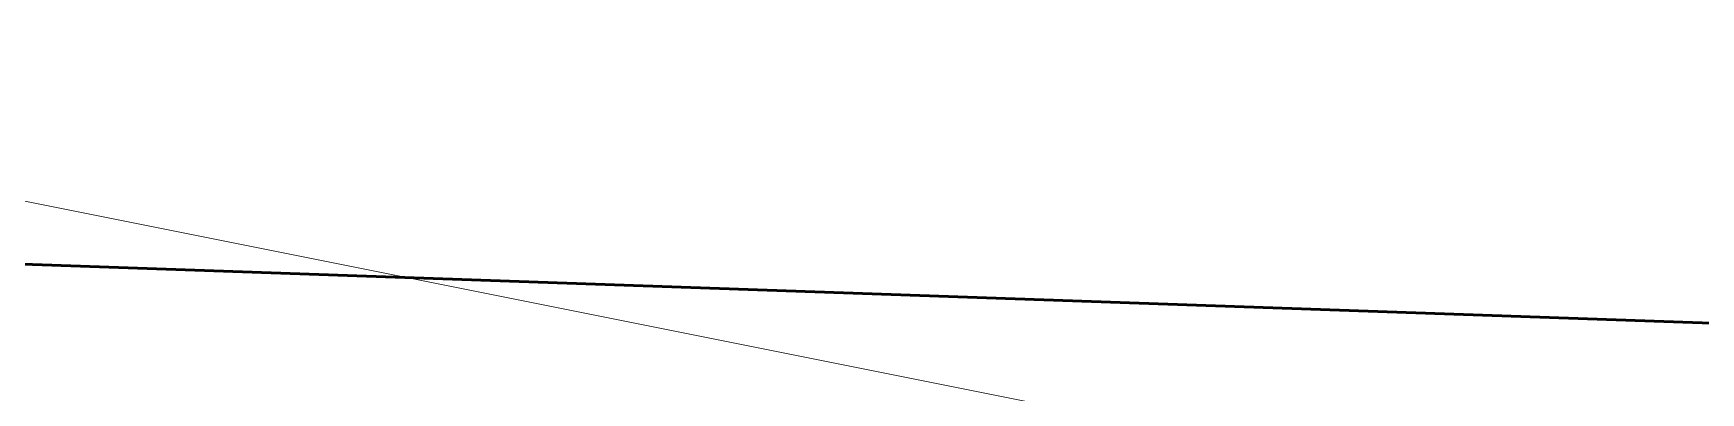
# Model space of a CAD drawing. Header units: metres. Extents: x 10 to 831, y 10 to 584.
# Drawn here: x 314.51 to 334.4, y 279.71 to 284 of the extents above; entities that cross this region are included whole.
import ezdxf

# ---------------------------------------------------------------- set-up
doc = ezdxf.new("R2010")
doc.units = ezdxf.units.M
for name, color, linetype, lineweight in [('CUT', 7, 'Continuous', 50), ('TXT', 7, 'Continuous', 18), ('VIS', 8, 'Continuous', 13)]:
    doc.layers.add(name, color=color, linetype=linetype, lineweight=lineweight)

msp = doc.modelspace()

# ---------------------------------------------------------------- linework, layer by layer
at = {"layer": 'CUT'}
msp.add_line((302, 281.68), (350, 280), dxfattribs=at)
at = {"layer": 'TXT'}
msp.add_line((304.4, 284), (334.4, 278), dxfattribs=at)
at = {"layer": 'VIS'}
for p, q in [((350, 280), (302, 281.68)), ((307.0528, 281.5032), (328.1996, 280.7632)), ((313.7484, 281.2688), (314.7448, 281.234)), ((314.442, 281.2444), (314.6316, 281.238)), ((314.508, 281.2424), (314.708, 281.2352)), ((314.5088, 281.242), (314.6516, 281.2372)), ((314.53, 281.2416), (314.6764, 281.2364)), ((314.54, 281.2412), (314.9724, 281.226)), ((314.5568, 281.2404), (314.7568, 281.2336)), ((314.5656, 281.2404), (314.7316, 281.2344)), ((314.618, 281.2384), (314.818, 281.2312)), ((314.6296, 281.238), (314.8296, 281.2308)), ((314.6444, 281.2376), (315.1388, 281.22)), ((314.6456, 281.2376), (314.8452, 281.2304)), ((314.6468, 281.2372), (315.1236, 281.2208)), ((314.66, 281.2368), (314.8232, 281.2312)), ((314.7136, 281.2352), (314.8928, 281.2288)), ((314.7168, 281.2348), (316.404, 281.176)), ((314.7388, 281.234), (314.9216, 281.2276)), ((314.7528, 281.2336), (314.946, 281.2268)), ((314.7528, 281.2336), (315.512, 281.2072)), ((314.7872, 281.2324), (316.1508, 281.1848)), ((314.8388, 281.2308), (314.9844, 281.2256)), ((314.9016, 281.2284), (315.1, 281.2216)), ((314.9372, 281.2272), (315.11, 281.2212)), ((314.9516, 281.2268), (315.1512, 281.2196)), ((314.9528, 281.2268), (315.152, 281.2196)), ((315.0232, 281.224), (315.192, 281.2184)), ((315.0508, 281.2232), (315.2508, 281.2164)), ((315.0672, 281.2228), (315.26, 281.216)), ((315.0804, 281.222), (315.5088, 281.2072)), ((315.0924, 281.2216), (315.2636, 281.2156)), ((315.1064, 281.2212), (315.306, 281.2144)), ((315.1164, 281.2208), (315.2632, 281.2156)), ((315.1292, 281.2204), (315.3256, 281.2136)), ((315.1596, 281.2196), (316.4316, 281.1748)), ((315.1636, 281.2192), (315.3624, 281.2124)), ((315.1968, 281.218), (315.7904, 281.1972)), ((315.1992, 281.218), (315.3496, 281.2128)), ((315.2336, 281.2168), (315.694, 281.2008)), ((315.272, 281.2156), (315.8468, 281.1952)), ((315.3516, 281.2128), (315.5516, 281.2056)), ((315.4164, 281.2104), (316.0164, 281.1896)), ((315.4328, 281.21), (315.6328, 281.2028)), ((315.514, 281.2072), (315.7116, 281.2)), ((315.5788, 281.2048), (315.768, 281.198)), ((315.5804, 281.2048), (316.5132, 281.172)), ((315.6332, 281.2028), (315.798, 281.1972)), ((315.6388, 281.2028), (315.802, 281.1968)), ((315.6584, 281.202), (315.8556, 281.1952)), ((315.686, 281.2008), (315.8716, 281.1944)), ((315.69, 281.2008), (315.89, 281.194)), ((315.6924, 281.2008), (315.8364, 281.1956)), ((315.698, 281.2004), (315.8668, 281.1948)), ((315.7032, 281.2004), (315.85, 281.1952)), ((315.7108, 281.2), (315.856, 281.1952)), ((315.7232, 281.1996), (315.9236, 281.1928)), ((315.7888, 281.1972), (315.968, 281.1912)), ((315.8016, 281.1968), (315.9524, 281.1916)), ((315.8448, 281.1956), (316.0448, 281.1884)), ((315.9052, 281.1932), (316.1052, 281.1864)), ((315.9132, 281.1932), (316.0888, 281.1868)), ((315.918, 281.1928), (316.3948, 281.176)), ((315.9372, 281.1924), (316.08, 281.1872)), ((316.0872, 281.1868), (316.2772, 281.1804)), ((316.1216, 281.1856), (316.2932, 281.1796)), ((316.13, 281.1856), (316.7304, 281.1644)), ((316.1504, 281.1848), (316.35, 281.1776)), ((316.1576, 281.1844), (316.3576, 281.1776)), ((316.1992, 281.1832), (316.3816, 281.1768)), ((316.2112, 281.1828), (317.2112, 281.1476)), ((316.2236, 281.182), (316.4164, 281.1756)), ((316.2328, 281.182), (316.4324, 281.1748)), ((316.2896, 281.18), (316.4364, 281.1748)), ((316.2996, 281.1796), (316.4928, 281.1728)), ((316.308, 281.1792), (316.5044, 281.1724)), ((316.5056, 281.1724), (316.6848, 281.166)), ((316.5472, 281.1708), (316.7464, 281.164)), ((316.5568, 281.1704), (316.7008, 281.1656)), ((316.5584, 281.1704), (316.7244, 281.1648)), ((316.5744, 281.17), (317.3336, 281.1432)), ((316.5828, 281.1696), (316.728, 281.1644)), ((316.6176, 281.1684), (316.8176, 281.1612)), ((316.622, 281.1684), (316.7868, 281.1624)), ((316.6292, 281.168), (316.8292, 281.1608)), ((316.6444, 281.1676), (316.8444, 281.1604)), ((316.65, 281.1672), (316.85, 281.1604)), ((316.6676, 281.1668), (316.8408, 281.1604)), ((316.678, 281.1664), (317.2772, 281.1452)), ((316.7044, 281.1652), (316.9044, 281.1584)), ((316.7052, 281.1652), (316.856, 281.16)), ((316.7104, 281.1652), (316.8792, 281.1592)), ((316.7156, 281.1648), (316.9048, 281.1584)), ((316.9164, 281.158), (316.7164, 281.1648)), ((316.768, 281.1632), (317.2284, 281.1472)), ((316.7944, 281.1624), (316.9372, 281.1572)), ((316.8764, 281.1592), (317.0232, 281.154)), ((316.9164, 281.158), (317.1168, 281.1508)), ((316.9428, 281.1568), (318.344, 281.108)), ((316.9436, 281.1568), (317.1068, 281.1512)), ((316.9448, 281.1568), (317.144, 281.15)), ((316.9488, 281.1568), (317.1484, 281.15)), ((316.9944, 281.1552), (317.5728, 281.1348)), ((317.0096, 281.1548), (317.208, 281.1476)), ((317.1396, 281.15), (317.7388, 281.1292)), ((317.1512, 281.1496), (317.3228, 281.1436)), ((317.152, 281.1496), (317.3508, 281.1428)), ((317.1892, 281.1484), (317.666, 281.1316)), ((317.2224, 281.1472), (317.76, 281.1284)), ((317.2348, 281.1468), (317.432, 281.14)), ((317.2544, 281.146), (318.178, 281.1136)), ((317.2812, 281.1452), (317.446, 281.1392)), ((317.2916, 281.1448), (317.492, 281.1376)), ((317.294, 281.1448), (317.4768, 281.1384)), ((317.3104, 281.144), (317.5108, 281.1372)), ((317.3188, 281.144), (317.4944, 281.1376)), ((317.3248, 281.1436), (317.5248, 281.1368)), ((317.3852, 281.1416), (317.554, 281.1356)), ((317.4212, 281.1404), (317.5652, 281.1352)), ((317.4548, 281.1392), (317.6, 281.134)), ((317.4872, 281.138), (317.6848, 281.1312)), ((317.6068, 281.1336), (317.7968, 281.1272)), ((317.6092, 281.1336), (317.7596, 281.1284)), ((317.6512, 281.1324), (317.794, 281.1272)), ((317.6816, 281.1312), (317.8804, 281.124)), ((317.706, 281.1304), (317.8792, 281.1244)), ((317.7344, 281.1292), (318.3324, 281.1084)), ((317.816, 281.1264), (318.016, 281.1196)), ((317.8288, 281.126), (318.0288, 281.1188)), ((317.844, 281.1256), (318.044, 281.1184)), ((317.8464, 281.1252), (318.04, 281.1188)), ((317.8496, 281.1252), (318.0492, 281.1184)), ((317.8524, 281.1252), (318.0416, 281.1184)), ((317.8916, 281.124), (318.052, 281.118)), ((317.9684, 281.1212), (318.562, 281.1004)), ((318.1112, 281.116), (318.3116, 281.1092)), ((318.1412, 281.1152), (318.3408, 281.108)), ((318.1468, 281.1148), (318.3464, 281.108)), ((318.1508, 281.1148), (318.3436, 281.108)), ((318.1804, 281.1136), (318.352, 281.1076)), ((318.192, 281.1132), (319.1248, 281.0808)), ((318.1996, 281.1132), (318.398, 281.106)), ((318.2116, 281.1124), (318.6636, 281.0968)), ((318.2188, 281.1124), (318.3848, 281.1064)), ((318.2224, 281.1124), (318.6512, 281.0972)), ((318.232, 281.112), (318.432, 281.1048)), ((318.27, 281.1104), (318.4348, 281.1048)), ((318.2732, 281.1104), (318.4696, 281.1036)), ((318.2848, 281.11), (318.4848, 281.1032)), ((318.2852, 281.11), (318.7176, 281.0948)), ((318.2976, 281.1096), (318.4768, 281.1032)), ((318.3024, 281.1096), (318.7628, 281.0932)), ((318.3268, 281.1084), (318.472, 281.1036)), ((318.3428, 281.108), (318.4896, 281.1028)), ((318.3892, 281.1064), (318.5716, 281.1)), ((318.3976, 281.106), (318.5664, 281.1)), ((318.4604, 281.104), (318.9368, 281.0872)), ((318.476, 281.1032), (318.6744, 281.0964)), ((318.5292, 281.1016), (323.5788, 280.9248)), ((318.5388, 281.1012), (319.1368, 281.0804)), ((318.5676, 281.1), (318.7676, 281.0932)), ((318.6172, 281.0984), (318.8172, 281.0912)), ((318.6556, 281.0972), (318.8412, 281.0904)), ((318.6712, 281.0964), (318.8688, 281.0896)), ((318.6996, 281.0956), (319.1548, 281.0796)), ((318.7204, 281.0948), (319.678, 281.0612)), ((318.7244, 281.0948), (318.9, 281.0884)), ((318.7448, 281.094), (318.9176, 281.088)), ((318.854, 281.09), (319.0144, 281.0844)), ((318.8668, 281.0896), (319.0384, 281.0836)), ((318.926, 281.0876), (319.1264, 281.0804)), ((318.9292, 281.0876), (319.4236, 281.07)), ((318.932, 281.0872), (319.5324, 281.0664)), ((318.9456, 281.0868), (319.1452, 281.08)), ((318.9588, 281.0864), (319.1588, 281.0796)), ((318.9892, 281.0852), (319.1784, 281.0788)), ((319.0144, 281.0844), (319.552, 281.0656)), ((319.0316, 281.084), (319.2316, 281.0768)), ((319.0488, 281.0832), (319.2488, 281.0764)), ((319.0796, 281.0824), (319.2224, 281.0772)), ((319.1156, 281.0808), (319.266, 281.0756)), ((319.1404, 281.08), (319.3392, 281.0732)), ((319.1576, 281.0796), (320.43, 281.0348)), ((319.1984, 281.078), (319.344, 281.0728)), ((319.2052, 281.078), (319.402, 281.0708)), ((319.2276, 281.0772), (319.3904, 281.0712)), ((319.3072, 281.0744), (319.5, 281.0676)), ((319.3676, 281.072), (319.568, 281.0652)), ((319.3896, 281.0712), (319.588, 281.0644)), ((319.3932, 281.0712), (319.5868, 281.0644)), ((319.4376, 281.0696), (319.5816, 281.0648)), ((319.4524, 281.0692), (319.6488, 281.0624)), ((319.4632, 281.0688), (320.4372, 281.0348)), ((319.4844, 281.068), (319.6668, 281.0616)), ((319.5016, 281.0676), (319.7012, 281.0604)), ((319.5164, 281.0668), (319.6628, 281.0616)), ((319.53, 281.0664), (319.99, 281.0504)), ((319.718, 281.06), (320.17, 281.044)), ((319.7316, 281.0592), (320.526, 281.0316)), ((319.7356, 281.0592), (319.9348, 281.0524)), ((319.7832, 281.0576), (319.956, 281.0516)), ((319.8112, 281.0568), (321.2112, 281.0076)), ((319.8164, 281.0564), (319.9764, 281.0508)), ((319.8284, 281.056), (320.0284, 281.0492)), ((319.8432, 281.0556), (320.0432, 281.0484)), ((319.8752, 281.0544), (320.0752, 281.0472)), ((319.8964, 281.0536), (320.068, 281.0476)), ((319.918, 281.0528), (320.0828, 281.0472)), ((319.936, 281.0524), (320.1348, 281.0452)), ((319.9364, 281.0524), (320.0792, 281.0472)), ((319.966, 281.0512), (321.6532, 280.992)), ((320.0704, 281.0476), (320.2156, 281.0424)), ((320.0848, 281.0472), (320.2532, 281.0412)), ((320.0896, 281.0468), (320.2692, 281.0404)), ((320.1028, 281.0464), (320.3004, 281.0396)), ((320.1028, 281.0464), (320.2496, 281.0412)), ((320.126, 281.0456), (320.3152, 281.0388)), ((320.13, 281.0456), (320.306, 281.0392)), ((320.1432, 281.0448), (320.3428, 281.038)), ((320.2112, 281.0424), (320.3772, 281.0368)), ((320.2156, 281.0424), (320.4156, 281.0356)), ((320.3008, 281.0396), (320.5004, 281.0324)), ((320.302, 281.0396), (320.446, 281.0344)), ((320.4636, 281.0336), (320.6564, 281.0272)), ((320.4956, 281.0328), (320.6956, 281.0256)), ((320.5076, 281.0324), (320.9364, 281.0172)), ((320.512, 281.032), (320.6976, 281.0256)), ((320.5212, 281.0316), (320.9764, 281.016)), ((320.5272, 281.0316), (321.128, 281.0104)), ((320.532, 281.0312), (320.7312, 281.0244)), ((320.5324, 281.0312), (320.6956, 281.0256)), ((320.5796, 281.0296), (320.778, 281.0228)), ((320.6172, 281.0284), (320.8172, 281.0216)), ((320.6216, 281.0284), (320.7724, 281.0228)), ((320.6444, 281.0276), (320.842, 281.0204)), ((320.648, 281.0272), (320.848, 281.0204)), ((320.6896, 281.026), (320.836, 281.0208)), ((320.74, 281.024), (321.7296, 280.9896)), ((320.7812, 281.0228), (320.9784, 281.0156)), ((320.8036, 281.022), (321.736, 280.9892)), ((320.8068, 281.0216), (320.986, 281.0156)), ((320.9068, 281.0184), (321.0716, 281.0124)), ((320.9232, 281.0176), (322.3184, 280.9688)), ((320.9256, 281.0176), (321.0972, 281.0116)), ((320.9404, 281.0172), (321.1336, 281.0104)), ((320.942, 281.0172), (321.1416, 281.01)), ((320.9424, 281.0172), (321.0876, 281.012)), ((320.9444, 281.0168), (321.1272, 281.0104)), ((320.9488, 281.0168), (321.8728, 280.9844)), ((321.028, 281.014), (321.228, 281.0072)), ((321.0428, 281.0136), (321.2428, 281.0064)), ((321.0968, 281.0116), (321.2656, 281.0056)), ((321.0992, 281.0116), (321.2596, 281.006)), ((321.1, 281.0116), (321.2996, 281.0044)), ((321.1292, 281.0104), (321.328, 281.0036)), ((321.1664, 281.0092), (321.5984, 280.994)), ((321.256, 281.006), (321.4544, 280.9992)), ((321.2624, 281.006), (321.452, 280.9992)), ((321.276, 281.0052), (321.4228, 281)), ((321.2884, 281.0048), (321.486, 280.998)), ((321.3204, 281.0036), (321.4792, 280.9984)), ((321.33, 281.0036), (321.5292, 280.9964)), ((321.3648, 281.0024), (321.5076, 280.9972)), ((321.3684, 281.002), (321.5688, 280.9952)), ((321.3712, 281.002), (321.5244, 280.9968)), ((321.4172, 281.0004), (321.614, 280.9936)), ((321.482, 280.998), (321.682, 280.9912)), ((321.5028, 280.9976), (328.0664, 280.7676)), ((321.5112, 280.9972), (321.674, 280.9916)), ((321.514, 280.9972), (321.6868, 280.9908)), ((321.5256, 280.9968), (321.676, 280.9912)), ((321.536, 280.9964), (321.7116, 280.99)), ((321.566, 280.9952), (321.7308, 280.9896)), ((321.612, 280.9936), (321.7836, 280.9876)), ((321.62, 280.9932), (321.8128, 280.9864)), ((321.7148, 280.99), (321.9152, 280.9828)), ((321.734, 280.9892), (322.7348, 280.9544)), ((321.76, 280.9884), (321.9604, 280.9812)), ((321.772, 280.988), (321.9404, 280.982)), ((321.7856, 280.9876), (321.9756, 280.9808)), ((321.8144, 280.9864), (321.9596, 280.9816)), ((321.8308, 280.986), (322.0308, 280.9788)), ((321.8424, 280.9856), (322.0424, 280.9784)), ((321.8476, 280.9852), (322.0476, 280.9784)), ((321.8628, 280.9848), (322.0096, 280.9796)), ((321.882, 280.984), (322.0612, 280.978)), ((321.8992, 280.9836), (322.0988, 280.9764)), ((321.9244, 280.9828), (322.1232, 280.9756)), ((321.9328, 280.9824), (322.532, 280.9612)), ((322.0308, 280.9788), (322.4628, 280.9636)), ((322.0396, 280.9788), (322.222, 280.9724)), ((322.0616, 280.978), (322.222, 280.9724)), ((322.0976, 280.9764), (322.2976, 280.9696)), ((322.126, 280.9756), (322.724, 280.9548)), ((322.128, 280.9756), (322.58, 280.9596)), ((322.1396, 280.9752), (322.3392, 280.968)), ((322.166, 280.974), (322.3644, 280.9672)), ((322.204, 280.9728), (322.37, 280.9672)), ((322.2156, 280.9724), (322.8152, 280.9516)), ((322.2168, 280.9724), (322.8168, 280.9516)), ((322.2216, 280.9724), (322.3644, 280.9672)), ((322.5216, 280.9616), (322.3216, 280.9688)), ((322.3428, 280.968), (323.1016, 280.9416)), ((322.368, 280.9672), (322.5536, 280.9608)), ((322.3992, 280.966), (322.5888, 280.9596)), ((322.4496, 280.9644), (322.596, 280.9592)), ((322.4896, 280.9628), (322.6528, 280.9572)), ((322.5156, 280.962), (322.716, 280.9548)), ((322.5216, 280.9616), (322.722, 280.9548)), ((322.5524, 280.9608), (322.7252, 280.9548)), ((322.5548, 280.9604), (322.7196, 280.9548)), ((322.5912, 280.9592), (323.068, 280.9428)), ((322.5964, 280.9592), (322.7928, 280.9524)), ((322.5984, 280.9592), (323.0588, 280.9428)), ((322.5988, 280.9592), (322.778, 280.9528)), ((322.6308, 280.958), (322.8308, 280.9508)), ((322.6416, 280.9576), (322.8132, 280.9516)), ((322.6732, 280.9564), (323.2728, 280.9356)), ((322.6864, 280.956), (322.8316, 280.9508)), ((322.7516, 280.9536), (322.9488, 280.9468)), ((322.7764, 280.9528), (322.9692, 280.946)), ((322.784, 280.9524), (322.9528, 280.9468)), ((322.7932, 280.9524), (323.2216, 280.9372)), ((322.8736, 280.9496), (323.0672, 280.9428)), ((322.924, 280.9476), (323.522, 280.9268)), ((322.9384, 280.9472), (323.138, 280.94)), ((322.9416, 280.9472), (323.1172, 280.9408)), ((323.024, 280.944), (323.1844, 280.9384)), ((323.0276, 280.944), (323.2272, 280.9372)), ((323.032, 280.944), (323.1824, 280.9388)), ((323.042, 280.9436), (323.2416, 280.9364)), ((323.0808, 280.942), (323.2808, 280.9352)), ((323.1348, 280.9404), (323.3172, 280.934)), ((323.156, 280.9396), (324.7916, 280.8824)), ((323.1572, 280.9396), (323.7256, 280.9196)), ((323.1828, 280.9384), (323.3272, 280.9336)), ((323.214, 280.9376), (323.7084, 280.9204)), ((323.2444, 280.9364), (323.7636, 280.9184)), ((323.3052, 280.9344), (323.4952, 280.9276)), ((323.3164, 280.934), (323.5168, 280.9268)), ((323.318, 280.934), (323.8924, 280.9136)), ((323.356, 280.9324), (323.5544, 280.9256)), ((323.3608, 280.9324), (323.5612, 280.9252)), ((323.4148, 280.9304), (323.9744, 280.9108)), ((323.4468, 280.9292), (323.6468, 280.9224)), ((323.7228, 280.9196), (323.5228, 280.9268)), ((323.558, 280.9256), (323.7036, 280.9204)), ((323.65, 280.9224), (323.7928, 280.9172)), ((323.6708, 280.9216), (323.8424, 280.9156)), ((323.674, 280.9216), (323.8532, 280.9152)), ((323.6992, 280.9204), (323.8996, 280.9136)), ((323.7228, 280.9196), (323.9228, 280.9128)), ((323.7368, 280.9192), (323.9364, 280.9124)), ((323.7496, 280.9188), (325.1132, 280.8712)), ((323.7948, 280.9172), (323.958, 280.9116)), ((323.802, 280.9168), (323.9992, 280.91)), ((323.8108, 280.9168), (324.4108, 280.8956)), ((323.8416, 280.9156), (324.0416, 280.9084)), ((323.8624, 280.9148), (324.3392, 280.898)), ((323.8644, 280.9148), (324.3628, 280.8972)), ((323.9076, 280.9132), (324.5016, 280.8924)), ((323.9132, 280.9132), (324.112, 280.906)), ((323.916, 280.9128), (324.0628, 280.908)), ((323.9328, 280.9124), (324.1256, 280.9056)), ((323.9356, 280.9124), (324.086, 280.9068)), ((324.0472, 280.9084), (324.4796, 280.8932)), ((324.0556, 280.908), (324.2532, 280.9012)), ((324.1008, 280.9064), (324.2752, 280.9004)), ((324.1188, 280.906), (324.3184, 280.8988)), ((324.1304, 280.9056), (324.3304, 280.8984)), ((324.1328, 280.9052), (324.2864, 280.9)), ((324.164, 280.9044), (324.9232, 280.8776)), ((324.1696, 280.904), (324.3696, 280.8972)), ((324.2028, 280.9028), (324.3676, 280.8972)), ((324.224, 280.902), (324.4096, 280.8956)), ((324.2272, 280.902), (324.4272, 280.8952)), ((324.2828, 280.9), (324.456, 280.894)), ((324.294, 280.8996), (324.4836, 280.8932)), ((324.328, 280.8984), (324.5248, 280.8916)), ((324.3472, 280.898), (324.5228, 280.8916)), ((324.3908, 280.8964), (324.57, 280.89)), ((324.4204, 280.8952), (324.614, 280.8884)), ((324.43, 280.8948), (324.5752, 280.89)), ((324.4712, 280.8936), (324.64, 280.8876)), ((324.5028, 280.8924), (324.6492, 280.8872)), ((324.5068, 280.8924), (324.65, 280.8872)), ((324.5108, 280.892), (325.5072, 280.8572)), ((324.5184, 280.892), (325.1164, 280.8708)), ((324.538, 280.8912), (324.6888, 280.886)), ((324.546, 280.8908), (324.7444, 280.884)), ((324.548, 280.8908), (325.9488, 280.8416)), ((324.5616, 280.8904), (324.7616, 280.8832)), ((324.5616, 280.8904), (324.758, 280.8836)), ((324.6152, 280.8884), (324.8152, 280.8816)), ((324.6164, 280.8884), (324.8164, 280.8816)), ((324.63, 280.888), (324.83, 280.8808)), ((324.6436, 280.8876), (325.5672, 280.8552)), ((324.646, 280.8872), (324.846, 280.8804)), ((324.6796, 280.8864), (324.8792, 280.8792)), ((324.696, 280.8856), (324.896, 280.8788)), ((324.924, 280.8776), (324.7236, 280.8848)), ((324.7736, 280.8828), (324.9364, 280.8772)), ((324.8304, 280.8808), (325.0288, 280.874)), ((324.8404, 280.8804), (326.5276, 280.8216)), ((324.9116, 280.878), (325.3436, 280.8628)), ((324.924, 280.8776), (325.124, 280.8708)), ((324.9348, 280.8772), (325.1344, 280.8704)), ((324.9368, 280.8772), (325.5372, 280.8564)), ((324.9856, 280.8756), (325.1832, 280.8684)), ((325.0412, 280.8736), (325.2408, 280.8664)), ((325.0784, 280.8724), (325.5068, 280.8572)), ((325.0892, 280.872), (325.282, 280.8652)), ((325.0892, 280.872), (325.236, 280.8668)), ((325.106, 280.8712), (325.3048, 280.8644)), ((325.1076, 280.8712), (325.6452, 280.8524)), ((325.1336, 280.8704), (325.6104, 280.8536)), ((325.1916, 280.8684), (325.3564, 280.8624)), ((325.2412, 280.8664), (325.4388, 280.8596)), ((325.2696, 280.8656), (325.43, 280.86)), ((325.302, 280.8644), (325.4472, 280.8592)), ((325.3216, 280.8636), (325.4944, 280.8576)), ((325.3604, 280.8624), (325.8208, 280.8464)), ((325.3868, 280.8616), (325.5584, 280.8556)), ((325.4308, 280.86), (325.62, 280.8532)), ((325.442, 280.8596), (325.5924, 280.8544)), ((325.4836, 280.858), (325.6524, 280.852)), ((325.4952, 280.8576), (325.6952, 280.8508)), ((325.6248, 280.8532), (325.8232, 280.846)), ((325.6532, 280.852), (326.586, 280.8196)), ((325.676, 280.8512), (325.8224, 280.8464)), ((325.69, 280.8508), (325.8724, 280.8444)), ((325.7132, 280.85), (325.9124, 280.8432)), ((325.7316, 280.8492), (326.3324, 280.8284)), ((325.7332, 280.8492), (326.3324, 280.8284)), ((325.736, 280.8492), (325.934, 280.8424)), ((325.7404, 280.8492), (325.9372, 280.8424)), ((325.7528, 280.8488), (325.9288, 280.8424)), ((325.7752, 280.848), (325.9724, 280.8408)), ((325.776, 280.848), (326.208, 280.8328)), ((325.8456, 280.8452), (326.0456, 280.8384)), ((325.8508, 280.8452), (326.0152, 280.8396)), ((325.8572, 280.8448), (326.3552, 280.8276)), ((325.8708, 280.8444), (326.4704, 280.8236)), ((325.8784, 280.8444), (326.478, 280.8232)), ((325.9016, 280.8436), (326.1004, 280.8364)), ((325.9352, 280.8424), (326.3636, 280.8272)), ((325.9648, 280.8412), (326.1548, 280.8344)), ((325.9676, 280.8412), (326.1608, 280.8344)), ((325.9856, 280.8404), (326.7448, 280.814)), ((326.0784, 280.8372), (326.2416, 280.8316)), ((326.0804, 280.8372), (326.266, 280.8308)), ((326.1192, 280.836), (326.3196, 280.8288)), ((326.1584, 280.8344), (326.3272, 280.8284)), ((326.1624, 280.8344), (326.3624, 280.8272)), ((326.1704, 280.834), (326.3704, 280.8272)), ((326.1828, 280.8336), (326.362, 280.8272)), ((326.2164, 280.8324), (326.816, 280.8116)), ((326.2264, 280.832), (326.4264, 280.8252)), ((326.232, 280.832), (326.3924, 280.8264)), ((326.2404, 280.8316), (326.4404, 280.8244)), ((326.2456, 280.8312), (326.4384, 280.8248)), ((326.2624, 280.8308), (326.4092, 280.8256)), ((326.2944, 280.8296), (326.4944, 280.8228)), ((326.2984, 280.8296), (326.4952, 280.8228)), ((326.3264, 280.8284), (327.3252, 280.7936)), ((326.3456, 280.828), (326.4964, 280.8228)), ((326.36, 280.8276), (326.5328, 280.8212)), ((326.4048, 280.826), (327.1992, 280.798)), ((326.4164, 280.8256), (326.5876, 280.8196)), ((326.5112, 280.822), (326.7104, 280.8152)), ((326.5676, 280.82), (326.7568, 280.8136)), ((326.6148, 280.8184), (327.2148, 280.7976)), ((326.6792, 280.8164), (327.6688, 280.7816)), ((326.9256, 280.8076), (326.7256, 280.8148)), ((326.7552, 280.8136), (326.9004, 280.8084)), ((326.766, 280.8132), (328.1068, 280.7664)), ((326.7852, 280.8124), (326.9676, 280.806)), ((326.7924, 280.8124), (326.9352, 280.8072)), ((326.8072, 280.8116), (327.3344, 280.7932)), ((326.8224, 280.8112), (327.02, 280.8044)), ((326.8396, 280.8108), (327.0044, 280.8048)), ((326.8492, 280.8104), (326.996, 280.8052)), ((326.8948, 280.8088), (327.3548, 280.7924)), ((326.8996, 280.8084), (327.0792, 280.8024)), ((326.9032, 280.8084), (327.1032, 280.8012)), ((326.9196, 280.808), (327.116, 280.8008)), ((326.92, 280.808), (327.1204, 280.8008)), ((326.9256, 280.8076), (327.126, 280.8004)), ((326.926, 280.8076), (327.124, 280.8008)), ((326.928, 280.8076), (327.0724, 280.8024)), ((326.9312, 280.8076), (327.1308, 280.8004)), ((326.948, 280.8068), (327.4, 280.7912)), ((326.9588, 280.8064), (327.1564, 280.7996)), ((327.04, 280.8036), (327.24, 280.7964)), ((327.052, 280.8032), (327.5712, 280.7852)), ((327.0936, 280.8016), (327.2932, 280.7948)), ((327.1708, 280.7992), (327.3396, 280.7932)), ((327.1944, 280.7984), (327.3548, 280.7924)), ((327.3628, 280.7924), (327.9632, 280.7712)), ((327.3636, 280.7924), (327.792, 280.7772)), ((327.3832, 280.7916), (327.5464, 280.786)), ((327.402, 280.7908), (327.5948, 280.784)), ((327.4104, 280.7908), (328.8104, 280.7416)), ((327.4264, 280.79), (327.6264, 280.7832)), ((327.4292, 280.79), (327.6292, 280.7828)), ((327.4356, 280.7896), (327.5824, 280.7848)), ((327.4448, 280.7896), (327.6448, 280.7824)), ((327.4844, 280.788), (327.6744, 280.7812)), ((327.4984, 280.7876), (327.9928, 280.7704)), ((327.5172, 280.7868), (328.7896, 280.7424)), ((327.6272, 280.7832), (327.7724, 280.778)), ((327.7044, 280.7804), (327.8936, 280.7736)), ((327.7056, 280.7804), (327.902, 280.7736)), ((327.706, 280.7804), (327.9056, 280.7732)), ((327.7208, 280.7796), (327.9212, 280.7728)), ((327.7332, 280.7792), (327.9336, 280.7724)), ((327.7388, 280.7792), (328.3392, 280.758)), ((327.7484, 280.7788), (327.9456, 280.772)), ((327.7924, 280.7772), (328.2248, 280.762)), ((327.8072, 280.7768), (328.566, 280.75)), ((327.8456, 280.7756), (328.0144, 280.7696)), ((327.8496, 280.7752), (328.0156, 280.7696)), ((327.852, 280.7752), (328.0024, 280.77)), ((327.8768, 280.7744), (328.0764, 280.7672)), ((327.8804, 280.774), (328.0628, 280.7676)), ((327.89, 280.774), (328.0888, 280.7668)), ((327.8928, 280.7736), (328.0924, 280.7668)), ((328.1268, 280.7656), (327.9268, 280.7724)), ((327.9364, 280.7724), (328.122, 280.7656)), ((327.9752, 280.7708), (328.1544, 280.7648)), ((327.9936, 280.7704), (328.1524, 280.7648)), ((328.0084, 280.7696), (328.206, 280.7628)), ((328.036, 280.7688), (329.3996, 280.7212)), ((328.0904, 280.7668), (328.2636, 280.7608)), ((328.0984, 280.7664), (329.0948, 280.7316)), ((328.1056, 280.7664), (328.3048, 280.7592)), ((328.1268, 280.7656), (328.3272, 280.7584)), ((328.132, 280.7652), (328.3036, 280.7592)), ((328.1568, 280.7644), (328.3172, 280.7588)), ((328.1728, 280.764), (328.7512, 280.7436)), ((328.2128, 280.7624), (328.74, 280.744)), ((328.216, 280.7624), (328.816, 280.7416)), ((328.2204, 280.7624), (328.6492, 280.7472)), ((328.226, 280.762), (328.426, 280.7552)), ((328.2292, 280.762), (328.4288, 280.7548)), ((328.2396, 280.7616), (328.4396, 280.7548)), ((328.2648, 280.7608), (329.1972, 280.728)), ((328.2684, 280.7608), (328.4656, 280.7536)), ((328.338, 280.758), (329.2616, 280.726)), ((328.362, 280.7572), (328.5252, 280.7516)), ((328.4048, 280.756), (328.6032, 280.7488)), ((328.4288, 280.7548), (328.8892, 280.7388)), ((328.4544, 280.754), (328.9064, 280.7384)), ((328.4872, 280.7528), (328.652, 280.7472)), ((328.4992, 280.7524), (328.6444, 280.7476)), ((328.5052, 280.7524), (328.7052, 280.7452)), ((328.5124, 280.752), (328.7108, 280.7452)), ((328.6444, 280.7476), (328.844, 280.7404)), ((328.6568, 280.7472), (329.0888, 280.732)), ((328.6632, 280.7468), (328.8624, 280.74)), ((328.692, 280.7456), (328.8916, 280.7388)), ((328.692, 280.7456), (329.2296, 280.7268)), ((328.7816, 280.7428), (328.9756, 280.736)), ((328.8412, 280.7404), (329.0304, 280.734)), ((328.858, 280.74), (329.0268, 280.734)), ((328.8848, 280.7392), (329.0812, 280.732)), ((328.9276, 280.7376), (329.1272, 280.7304)), ((328.9324, 280.7372), (329.1296, 280.7304)), ((328.9636, 280.7364), (329.1636, 280.7292)), ((328.9716, 280.736), (329.1716, 280.7288)), ((329.0144, 280.7344), (329.2144, 280.7276)), ((329.05, 280.7332), (329.2356, 280.7268)), ((329.0684, 280.7328), (329.668, 280.7116)), ((329.0756, 280.7324), (329.2756, 280.7252)), ((329.0776, 280.7324), (329.2204, 280.7272)), ((329.328, 280.7236), (329.1276, 280.7304)), ((329.1292, 280.7304), (329.302, 280.7244)), ((329.1464, 280.73), (329.6408, 280.7124)), ((329.1616, 280.7292), (329.3332, 280.7232)), ((329.1992, 280.728), (329.3976, 280.7212)), ((329.2648, 280.7256), (329.7412, 280.7092)), ((329.3004, 280.7244), (329.8984, 280.7036)), ((329.328, 280.7236), (329.528, 280.7164)), ((329.3292, 280.7236), (329.9076, 280.7032)), ((329.3348, 280.7232), (329.5348, 280.7164)), ((329.3404, 280.7232), (329.5228, 280.7168)), ((329.3584, 280.7224), (329.5088, 280.7172)), ((329.3708, 280.722), (329.5164, 280.7168)), ((329.4256, 280.72), (329.6256, 280.7132)), ((329.44, 280.7196), (329.6004, 280.714)), ((329.448, 280.7192), (329.6412, 280.7124)), ((329.4508, 280.7192), (330.4408, 280.6844)), ((329.4588, 280.7188), (329.658, 280.712)), ((329.4888, 280.718), (329.6356, 280.7128)), ((329.5104, 280.7172), (330.0084, 280.6996)), ((329.5212, 280.7168), (329.9532, 280.7016)), ((329.5576, 280.7156), (329.7516, 280.7088)), ((329.6188, 280.7132), (329.7944, 280.7072)), ((329.6288, 280.7128), (330.6912, 280.676)), ((329.6564, 280.712), (330.4236, 280.6852)), ((329.6668, 280.7116), (329.83, 280.706)), ((329.7, 280.7104), (329.8992, 280.7036)), ((329.7024, 280.7104), (329.9008, 280.7036)), ((329.7064, 280.7104), (329.9068, 280.7032)), ((329.7148, 280.71), (331.402, 280.6508)), ((329.7228, 280.7096), (329.9228, 280.7028)), ((329.7264, 280.7096), (329.926, 280.7024)), ((329.7672, 280.708), (329.9464, 280.702)), ((329.7924, 280.7072), (329.978, 280.7008)), ((329.8436, 280.7056), (330.0436, 280.6984)), ((329.8448, 280.7056), (330.042, 280.6984)), ((329.8788, 280.7044), (330.0776, 280.6972)), ((329.8908, 280.704), (330.0904, 280.6968)), ((329.9344, 280.7024), (330.0772, 280.6972)), ((329.9776, 280.7008), (330.1672, 280.694)), ((330.0756, 280.6972), (330.2224, 280.6924)), ((330.1164, 280.696), (330.3136, 280.6892)), ((330.1352, 280.6952), (330.3, 280.6896)), ((330.1436, 280.6948), (330.3336, 280.6884)), ((330.1676, 280.694), (330.3404, 280.688)), ((330.1908, 280.6932), (330.3624, 280.6872)), ((330.2156, 280.6924), (330.4156, 280.6856)), ((330.2284, 280.692), (330.4284, 280.6852)), ((330.2388, 280.6916), (330.4388, 280.6848)), ((330.2428, 280.6916), (330.3884, 280.6864)), ((330.2544, 280.6912), (330.4536, 280.684)), ((330.262, 280.6908), (330.4124, 280.6856)), ((330.5292, 280.6816), (330.3288, 280.6884)), ((330.3336, 280.6884), (330.5276, 280.6816)), ((330.4024, 280.686), (330.5628, 280.6804)), ((330.4356, 280.6848), (330.618, 280.6784)), ((330.484, 280.6832), (330.6632, 280.6768)), ((330.4856, 280.6828), (330.6784, 280.6764)), ((330.506, 280.6824), (330.9344, 280.6672)), ((330.5236, 280.6816), (330.724, 280.6748)), ((330.5292, 280.6816), (330.7292, 280.6744)), ((330.5356, 280.6812), (331.0124, 280.6644)), ((330.5412, 280.6812), (331.1416, 280.66)), ((330.5452, 280.6808), (330.714, 280.6752)), ((330.5644, 280.6804), (330.7644, 280.6732)), ((330.6256, 280.678), (330.8252, 280.6712)), ((330.6456, 280.6776), (330.8088, 280.6716)), ((330.6624, 280.6768), (330.8088, 280.6716)), ((330.6736, 280.6764), (330.8176, 280.6712)), ((330.6744, 280.6764), (330.874, 280.6696)), ((330.69, 280.676), (330.8896, 280.6688)), ((330.7752, 280.6728), (330.9728, 280.666)), ((330.8496, 280.6704), (331.0464, 280.6632)), ((330.8644, 280.6696), (331.0152, 280.6644)), ((330.876, 280.6692), (331.4356, 280.6496)), ((330.8772, 280.6692), (331.392, 280.6512)), ((330.8924, 280.6688), (331.0904, 280.662)), ((330.906, 280.6684), (331.0916, 280.6616)), ((330.924, 280.6676), (331.124, 280.6608)), ((330.936, 280.6672), (331.1364, 280.6604)), ((330.9948, 280.6652), (331.188, 280.6584)), ((331.0144, 280.6644), (331.6144, 280.6436)), ((331.0244, 280.664), (331.2, 280.658)), ((331.0284, 280.664), (331.228, 280.6572)), ((331.1096, 280.6612), (331.3036, 280.6544)), ((331.1144, 280.6608), (331.304, 280.6544)), ((331.1148, 280.6608), (331.26, 280.656)), ((331.1196, 280.6608), (331.7188, 280.64)), ((331.124, 280.6608), (331.2888, 280.6548)), ((331.1848, 280.6584), (331.3832, 280.6516)), ((331.1908, 280.6584), (331.6512, 280.6424)), ((331.206, 280.658), (331.3788, 280.6516)), ((331.2488, 280.6564), (331.3956, 280.6512)), ((331.2932, 280.6548), (331.4928, 280.6476)), ((331.294, 280.6548), (331.892, 280.6336)), ((331.3084, 280.6544), (331.5084, 280.6472)), ((331.3244, 280.6536), (331.5244, 280.6468)), ((331.3628, 280.6524), (331.5056, 280.6472)), ((331.3636, 280.6524), (331.9384, 280.632)), ((331.3648, 280.6524), (331.5252, 280.6468)), ((331.4104, 280.6508), (332.01, 280.6296)), ((331.4252, 280.65), (331.6252, 280.6432)), ((331.4384, 280.6496), (331.6384, 280.6428)), ((331.45, 280.6492), (332.5128, 280.612)), ((331.4888, 280.648), (331.6888, 280.6408)), ((331.5028, 280.6472), (332.0012, 280.63)), ((331.5156, 280.6468), (332.7876, 280.6024)), ((331.73, 280.6396), (331.53, 280.6464)), ((331.5308, 280.6464), (331.7132, 280.64)), ((331.5376, 280.646), (331.6816, 280.6412)), ((331.5572, 280.6456), (331.726, 280.6396)), ((331.5592, 280.6456), (331.7384, 280.6392)), ((331.642, 280.6424), (331.8348, 280.6356)), ((331.6632, 280.6416), (331.8532, 280.6352)), ((331.6856, 280.6412), (332.6824, 280.606)), ((331.7228, 280.6396), (331.9224, 280.6328)), ((331.73, 280.6396), (331.9304, 280.6324)), ((331.7524, 280.6388), (333.5536, 280.5756)), ((331.7648, 280.6384), (331.9652, 280.6312)), ((331.7684, 280.638), (331.9188, 280.6328)), ((331.7728, 280.638), (331.9728, 280.6308)), ((331.7832, 280.6376), (332.2776, 280.6204)), ((331.8068, 280.6368), (332.2836, 280.62)), ((331.8152, 280.6364), (332.012, 280.6296)), ((331.8356, 280.6356), (331.982, 280.6308)), ((331.8672, 280.6348), (332.066, 280.6276)), ((331.898, 280.6336), (332.4176, 280.6152)), ((331.9068, 280.6332), (332.0784, 280.6272)), ((331.9504, 280.6316), (332.1136, 280.626)), ((331.9612, 280.6312), (332.1588, 280.6244)), ((331.9792, 280.6308), (332.1776, 280.6236)), ((331.9868, 280.6304), (332.132, 280.6252)), ((332.0288, 280.6288), (332.2252, 280.622)), ((332.0324, 280.6288), (332.9564, 280.5964)), ((332.082, 280.6272), (332.2804, 280.62)), ((332.0896, 280.6268), (332.2868, 280.62)), ((332.1252, 280.6256), (332.3252, 280.6188)), ((332.2152, 280.6224), (332.8152, 280.6016)), ((332.2196, 280.6224), (332.3624, 280.6172)), ((332.2324, 280.622), (332.4008, 280.616)), ((332.238, 280.6216), (332.438, 280.6148)), ((332.2512, 280.6212), (332.4408, 280.6144)), ((332.2656, 280.6208), (332.8652, 280.5996)), ((332.2728, 280.6204), (332.4728, 280.6136)), ((332.2736, 280.6204), (332.4676, 280.6136)), ((332.276, 280.6204), (332.4552, 280.614)), ((332.288, 280.62), (332.488, 280.6128)), ((332.322, 280.6188), (334.0756, 280.5572)), ((332.3272, 280.6184), (332.4876, 280.6128)), ((332.402, 280.616), (332.834, 280.6008)), ((332.422, 280.6152), (332.5688, 280.61)), ((332.43, 280.6148), (332.606, 280.6088)), ((332.5376, 280.6112), (333.138, 280.59)), ((332.5416, 280.6112), (332.7348, 280.6044)), ((332.61, 280.6088), (332.81, 280.6016)), ((332.6184, 280.6084), (333.2124, 280.5876)), ((332.6248, 280.608), (332.8248, 280.6012)), ((332.6256, 280.608), (332.8084, 280.6016)), ((332.6424, 280.6076), (332.8424, 280.6004)), ((332.6624, 280.6068), (332.8616, 280.6)), ((332.672, 280.6064), (332.8228, 280.6012)), ((332.7252, 280.6048), (333.1856, 280.5884)), ((332.7624, 280.6032), (332.948, 280.5968)), ((332.772, 280.6028), (332.9368, 280.5972)), ((332.7736, 280.6028), (332.972, 280.596)), ((332.7984, 280.602), (332.9912, 280.5952)), ((332.8588, 280.6), (333.004, 280.5948)), ((332.8876, 280.5988), (333.4856, 280.578)), ((332.8884, 280.5988), (333.4864, 280.578)), ((332.9104, 280.598), (333.1104, 280.5912)), ((332.9208, 280.5976), (333.1204, 280.5908)), ((332.9292, 280.5976), (333.4184, 280.5804)), ((332.9312, 280.5976), (333.1316, 280.5904)), ((332.936, 280.5972), (333.1076, 280.5912)), ((332.9368, 280.5972), (333.1096, 280.5912)), ((332.9928, 280.5952), (333.5304, 280.5764)), ((333.0088, 280.5948), (333.1556, 280.5896)), ((333.0092, 280.5948), (333.5776, 280.5748)), ((333.0276, 280.594), (333.2276, 280.5872)), ((333.0768, 280.5924), (333.2196, 280.5872)), ((333.078, 280.5924), (333.5548, 280.5756)), ((333.0872, 280.592), (333.2872, 280.5848)), ((333.1144, 280.5908), (334.0472, 280.5584)), ((333.1472, 280.59), (333.3448, 280.5828)), ((333.1828, 280.5884), (333.3728, 280.582)), ((333.2076, 280.5876), (333.4044, 280.5808)), ((333.2444, 280.5864), (333.4132, 280.5804)), ((333.2664, 280.5856), (333.6984, 280.5704)), ((333.272, 280.5856), (333.8672, 280.5648)), ((333.2744, 280.5852), (333.7264, 280.5696)), ((333.3432, 280.5828), (333.9436, 280.562)), ((333.3656, 280.5824), (333.566, 280.5752)), ((333.3912, 280.5812), (333.5884, 280.5744)), ((333.414, 280.5804), (333.614, 280.5736)), ((333.4312, 280.58), (333.9256, 280.5628)), ((333.4376, 280.5796), (333.6372, 280.5728)), ((333.4956, 280.5776), (333.6616, 280.572)), ((333.5048, 280.5772), (333.6904, 280.5708)), ((333.732, 280.5692), (333.5316, 280.5764)), ((333.5752, 280.5748), (334.3344, 280.5484)), ((333.6104, 280.5736), (333.7704, 280.568)), ((333.648, 280.5724), (334.0764, 280.5572)), ((333.7192, 280.57), (333.9188, 280.5628)), ((333.7208, 280.5696), (334.2684, 280.5508)), ((333.7308, 280.5696), (333.876, 280.5644)), ((333.732, 280.5692), (333.932, 280.5624)), ((333.7732, 280.568), (333.9736, 280.5608)), ((333.8248, 280.566), (334.0244, 280.5592)), ((333.8256, 280.566), (334.0196, 280.5592)), ((333.8272, 280.566), (334.0272, 280.5592)), ((333.8356, 280.5656), (334.0116, 280.5596)), ((333.8416, 280.5656), (334.4416, 280.5444)), ((333.8556, 280.5652), (334.0544, 280.558)), ((333.8716, 280.5644), (334.0712, 280.5576)), ((333.8864, 280.564), (334.0864, 280.5568)), ((333.8888, 280.564), (334.0352, 280.5588)), ((333.9548, 280.5616), (334.1476, 280.5548)), ((333.9656, 280.5612), (334.1372, 280.5552)), ((333.9752, 280.5608), (334.148, 280.5548)), ((333.994, 280.5604), (334.1904, 280.5532)), ((334.0628, 280.5576), (334.26, 280.5508)), ((334.0684, 280.5576), (334.2476, 280.5512)), ((334.0884, 280.5568), (334.2816, 280.55)), ((334.1272, 280.5556), (334.3272, 280.5484)), ((334.1304, 280.5556), (334.5628, 280.5404)), ((334.146, 280.5548), (334.3356, 280.5484)), ((334.1784, 280.5536), (334.3288, 280.5484)), ((334.2152, 280.5524), (334.8152, 280.5316)), ((334.234, 280.5516), (334.3972, 280.546)), ((334.2372, 280.5516), (334.4372, 280.5448)), ((334.2596, 280.5508), (334.72, 280.5348)), ((334.3228, 280.5488), (334.5128, 280.542)), ((334.3492, 280.5476), (334.8256, 280.5312))]:
    msp.add_line(p, q, dxfattribs=at)

doc.saveas('drawing.dxf')
